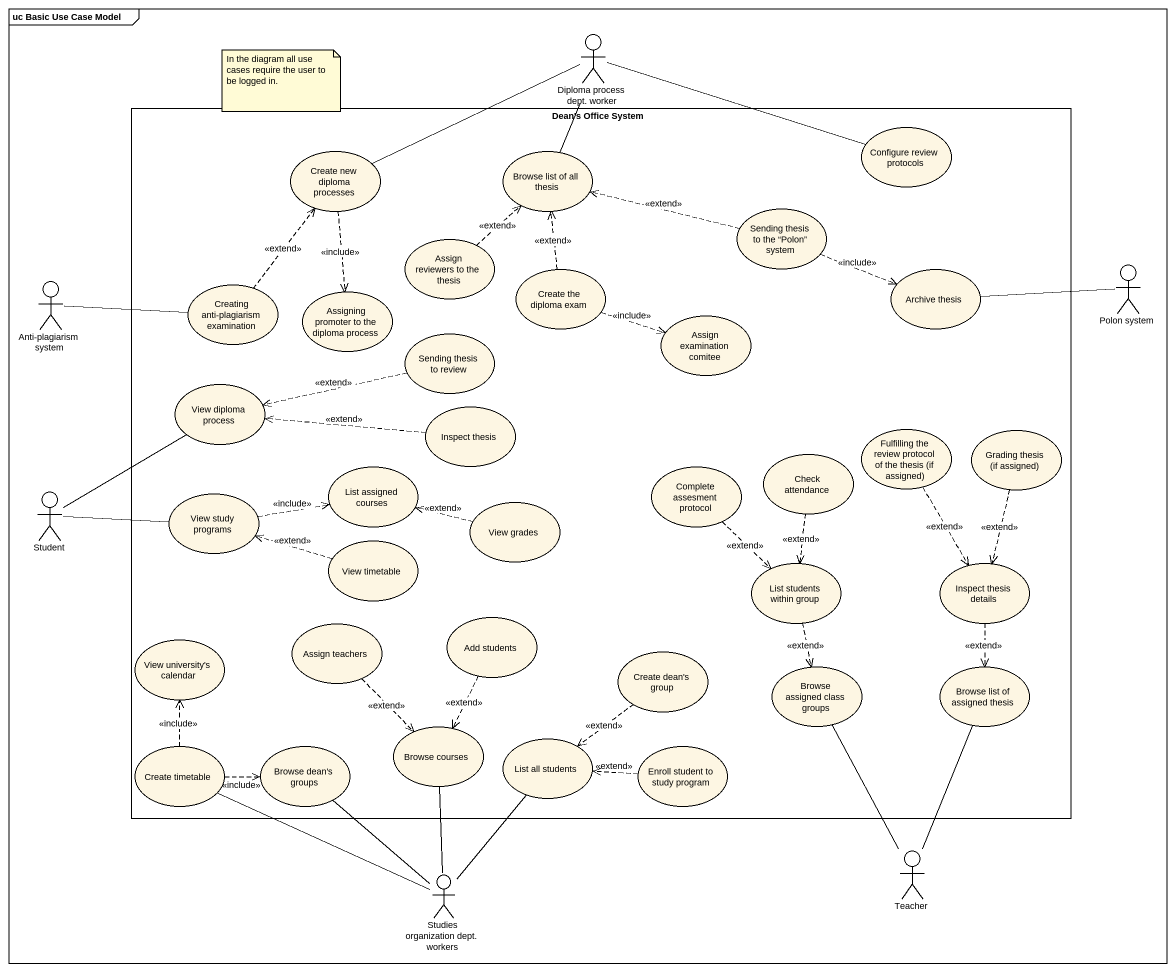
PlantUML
@startuml
mainframe uc Basic Use Case Model
actor "Diploma process dept. worker" as Diploma_process_dept_worker
rectangle "Dean's Office System" as Dean_s_Office_System {
  usecase "Configure review protocols" as Configure_review_protocols
  usecase "Create new diploma processes" as Create_new_diploma_processes
  usecase "Browse list of all thesis" as Browse_list_of_all_thesis
  usecase "Assign reviewers to the thesis" as Assign_reviewers_to_the
  usecase "Sending thesis to the “Polon” system" as Sending_thesis_to_the_Polon
  usecase "Creating anti-plagiarism examination" as Creating_anti_plagiarism
  usecase "Create the diploma exam" as Create_the_diploma_exam
  usecase "Archive thesis" as Archive_thesis
  usecase "Assigning promoter to the diploma process" as Assigning_promoter_to_the
  usecase "Assign examination comitee" as Assign_examination_comitee
  usecase "Sending thesis to review" as Sending_thesis_to_review
  usecase "View diploma process" as View_diploma_process
  usecase "Inspect thesis" as Inspect_thesis
  usecase "Fulfilling the review protocol of the thesis (if assigned)" as Fulfilling_the_review
  usecase "Grading thesis (if assigned)" as Grading_thesis_if_assigned
  usecase "List assigned courses" as List_assigned_courses
  usecase "Complete assesment protocol" as Complete_assesment_protocol
  usecase "Check attendance" as Check_attendance
  usecase "View study programs" as View_study_programs
  usecase "View grades" as View_grades
  usecase "View timetable" as View_timetable
  usecase "List students within group" as List_students_within_group
  usecase "Inspect thesis details" as Inspect_thesis_details
  usecase "Assign teachers" as Assign_teachers
  usecase "Add students" as Add_students
  usecase "View university's calendar" as View_university_s_calendar
  usecase "Create dean's group" as Create_dean_s_group
  usecase "Browse assigned class groups" as Browse_assigned_class_groups
  usecase "Browse list of assigned thesis" as Browse_list_of_assigned
  usecase "Create timetable" as Create_timetable
  usecase "Browse dean's groups" as Browse_dean_s_groups
  usecase "Browse courses" as Browse_courses
  usecase "List all students" as List_all_students
  usecase "Enroll student to study program" as Enroll_student_to_study
}
actor "Anti-plagiarism system" as Anti_plagiarism_system
actor "Polon system" as Polon_system
actor Student
actor Teacher
actor "Studies organization dept. workers" as Studies_organization_dept
Diploma_process_dept_worker -right- Configure_review_protocols
Diploma_process_dept_worker -left- Create_new_diploma_processes
Diploma_process_dept_worker -- Browse_list_of_all_thesis
Create_new_diploma_processes ..> Assigning_promoter_to_the : <<include>>
Assign_reviewers_to_the .up.> Browse_list_of_all_thesis : <<extend>>
Sending_thesis_to_the_Polon .left.> Browse_list_of_all_thesis : <<extend>>
Sending_thesis_to_the_Polon .right.> Archive_thesis : <<include>>
Anti_plagiarism_system -right- Creating_anti_plagiarism
Creating_anti_plagiarism .up.> Create_new_diploma_processes : <<extend>>
Create_the_diploma_exam .up.> Browse_list_of_all_thesis : <<extend>>
Create_the_diploma_exam .right.> Assign_examination_comitee : <<include>>
Polon_system -left- Archive_thesis
Sending_thesis_to_review .left.> View_diploma_process : <<extend>>
Inspect_thesis .left.> View_diploma_process : <<extend>>
Fulfilling_the_review ..> Inspect_thesis_details : <<extend>>
Grading_thesis_if_assigned ..> Inspect_thesis_details : <<extend>>
Complete_assesment_protocol ..> List_students_within_group : <<extend>>
Check_attendance ..> List_students_within_group : <<extend>>
Student -up- View_diploma_process
Student -right- View_study_programs
View_study_programs .right.> List_assigned_courses : <<include>>
View_grades .left.> List_assigned_courses : <<extend>>
View_timetable .left.> View_study_programs : <<extend>>
List_students_within_group ..> Browse_assigned_class_groups : <<extend>>
Inspect_thesis_details ..> Browse_list_of_assigned : <<extend>>
Assign_teachers ..> Browse_courses : <<extend>>
Add_students ..> Browse_courses : <<extend>>
Create_dean_s_group ..> List_all_students : <<extend>>
Create_timetable .up.> View_university_s_calendar : <<include>>
Create_timetable .right.> Browse_dean_s_groups : <<include>>
Enroll_student_to_study .left.> List_all_students : <<extend>>
Teacher -up- Browse_assigned_class_groups
Teacher -up- Browse_list_of_assigned
Studies_organization_dept -left- Create_timetable
Studies_organization_dept -up- Browse_dean_s_groups
Studies_organization_dept -up- Browse_courses
Studies_organization_dept -up- List_all_students
note as N1
  In the diagram all use cases require the user to be logged in.
end note
@enduml
